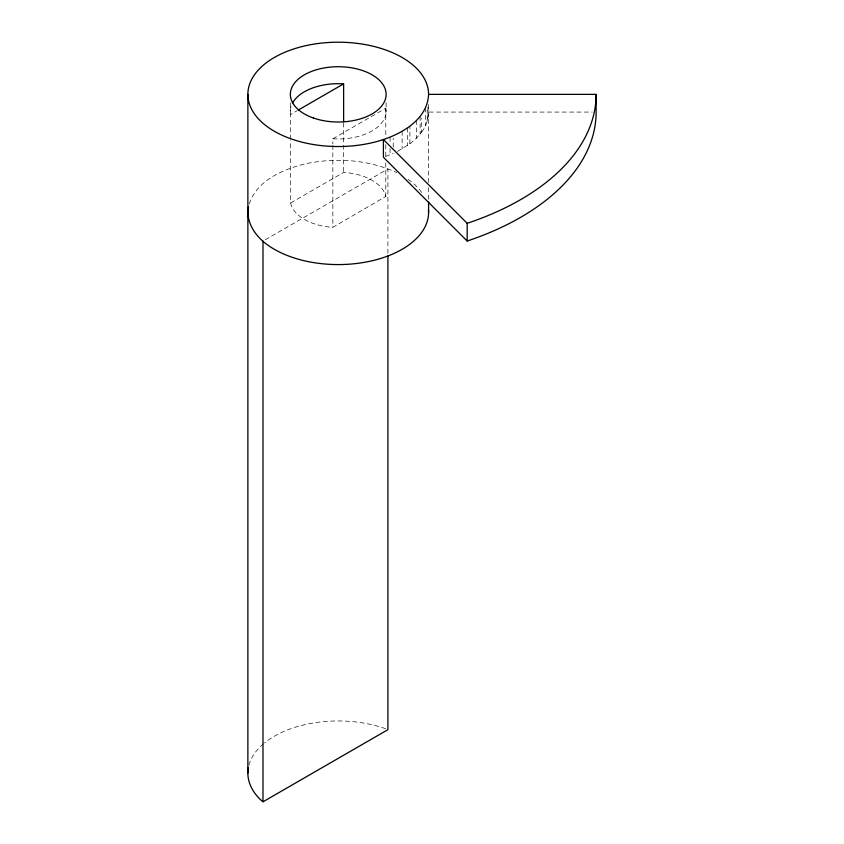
<?xml version="1.0" encoding="UTF-8"?>
<svg xmlns="http://www.w3.org/2000/svg" width="844" height="844" viewBox="0 0 844 844"><rect width="100%" height="100%" fill="white"/><g stroke="black" fill="none" stroke-linecap="round" stroke-linejoin="round"><path stroke-width="0.63" stroke-dasharray="4.22 3.17" d="M393.22 147.12L393.23 138.279M397.471 151.424L409.878 143.818L409.91 126.125M409.878 143.818L416.482 138.163L421.673 132.023L421.694 118.128M421.673 132.023C427.602 124.754 428.9 115.333 427.802 106.239M427.771 118.877L428.583 112.073L592.203 112.073M249.265 203.953C256.755 180.827 281.854 169.929 303.65 164.211C333.264 157.564 365.125 159.136 393.23 171.026A90.361 52.17 0 0 1 396.68 172.63M290.674 139.186L290.674 114.446L297.436 110.543M332.842 138.785L385.782 108.232L386.109 111.872A47.886 27.652 0 0 1 337.294 138.975L332.842 138.785L332.842 143.997M290.674 202.971L343.624 172.408L345.966 172.587A47.886 27.652 0 0 1 385.75 196.473L332.842 227.321L330.489 227.152A47.886 27.652 0 0 1 290.705 203.267L290.674 140.484M265.259 239.78L387.913 168.969L387.913 254.519M385.624 156.435L393.209 153.439M385.655 728.805L383.408 727.939A90.361 52.17 0 0 0 264.541 742.931M290.347 102.968L290.674 114.446M428.583 104.487L428.583 182.441M428.583 187.653L428.583 199.384M427.212 109.752L427.212 121.135M425.503 107.874L425.503 125.577M420.122 116.419L420.122 134.122M416.482 120.449L416.482 138.163M407.441 127.898L407.441 145.611M402.124 131.253L402.124 148.966M390.055 137.097L390.055 143.427M390.055 148.481L390.055 154.811M386.109 102.736L386.109 111.872M385.782 108.232L385.782 136.876M385.782 144.683L385.782 157.701M385.782 162.913L385.782 196.757M343.624 122.939L343.624 172.408M332.842 145.295L332.842 227.321M248.927 765.181A90.361 52.17 0 0 1 263.571 743.722M290.347 110.796A47.886 27.652 0 0 1 292.066 103.97M408.074 179.318A90.361 52.17 0 0 1 421.705 192.443"/><path stroke-width="1.27" d="M428.583 94.37C427.623 118.329 403.854 132.74 383.408 139.545A90.361 52.17 0 0 1 253.316 112.21A90.361 52.17 0 0 1 322.535 42.991A90.361 52.17 0 0 1 428.583 94.37L596.128 94.37L596.128 112.073A257.905 148.903 0 0 1 467.175 241.025L383.408 157.248L383.408 139.545L467.175 223.312L467.175 241.025M248.516 206.801C245.53 221.634 255.057 235.708 266.546 244.169A90.361 52.17 0 0 0 369.134 261.429A90.361 52.17 0 0 0 428.499 210.135M298.565 109.889L343.624 83.872L343.624 121.631M248.41 767.439A90.361 52.17 0 0 0 259.973 799.194L262.99 801.8L387.913 729.67L387.913 255.837M343.624 83.872L339.161 83.693A47.886 27.652 0 0 0 292.551 103.031M428.583 201.99L428.583 212.414M262.99 241.099L262.99 801.8M247.872 94.37L247.872 773.115M596.128 94.37A257.905 148.903 0 0 1 467.175 223.312M313.483 118.033A47.886 27.652 0 0 0 386.109 94.908A47.886 27.652 0 0 0 315.097 70.157A47.886 27.652 0 0 0 313.483 118.033"/></g></svg>
